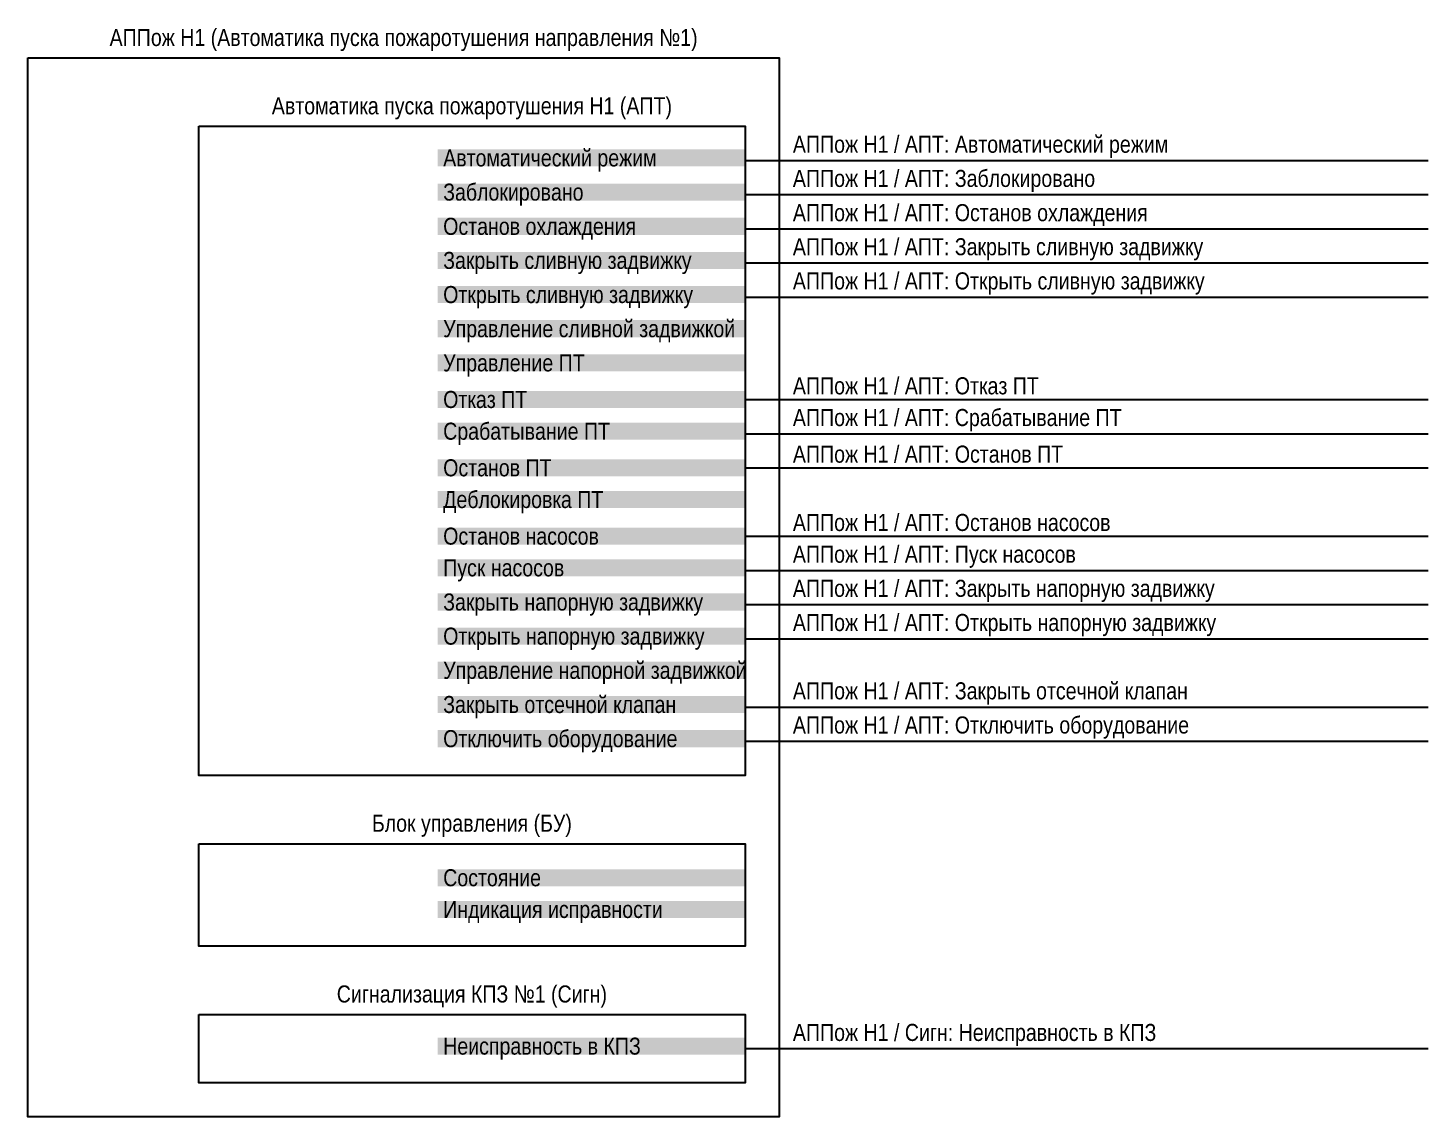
# Model space of a CAD drawing. Header units: millimetres. Extents: x -700 to 3725, y -920 to 4.
# Drawn here: x 0 to 205, y -155 to 4.4 of the extents above; entities that cross this region are included whole.
import ezdxf

# ---------------------------------------------------------------- set-up
doc = ezdxf.new("R2010")
doc.units = ezdxf.units.MM
for name, color, linetype, lineweight in [('Линии связи', 75, 'Continuous', 30), ('Основная', 7, 'Continuous', 30), ('Сигналы внутр.', 13, 'Continuous', 30)]:
    doc.layers.add(name, color=color, linetype=linetype, lineweight=lineweight)
doc.styles.add('Narrow', font='ARIALN.TTF')

msp = doc.modelspace()

# ---------------------------------------------------------------- linework, layer by layer
at = {"layer": 'Линии связи'}
for p, q in [((105, -15), (205, -15)), ((105, -20), (205, -20)), ((105, -25), (205, -25)), ((105, -30), (205, -30)), ((105, -35), (205, -35)), ((105, -50), (205, -50)), ((105, -55), (205, -55)), ((105, -60), (205, -60)), ((105, -70), (205, -70)), ((105, -75), (205, -75)), ((105, -80), (205, -80)), ((105, -85), (205, -85)), ((105, -95), (205, -95)), ((105, -100), (205, -100)), ((105, -145), (205, -145))]:
    msp.add_line(p, q, dxfattribs=at)
at = {"layer": 'Основная'}
for points in [[(0, 0), (110, 0), (110, -155), (0, -155), (0, 0)], [(25, -10), (105, -10), (105, -105), (25, -105), (25, -10)], [(25, -115), (105, -115), (105, -130), (25, -130), (25, -115)], [(25, -140), (105, -140), (105, -150), (25, -150), (25, -140)]]:
    msp.add_lwpolyline(points, close=True, dxfattribs=at)

# ---------------------------------------------------------------- texts
at = {"layer": 'Основная', "char_height": 2.5, "attachment_point": 8, "style": 'Narrow'}
for s, insert, width in [('АППож Н1 (Автоматика пуска пожаротушения направления №1)', (55, 1), 110), ('Автоматика пуска пожаротушения Н1 (АПТ)', (65, -9), 80), ('Блок управления (БУ)', (65, -114), 80), ('Сигнализация КПЗ №1 (Сигн)', (65, -139), 80)]:
    msp.add_mtext(s, dxfattribs=dict(at, insert=insert, width=width))
at = {"layer": 'Основная', "char_height": 2.5, "width": 45, "attachment_point": 4, "style": 'Narrow', "bg_fill": 1, "box_fill_scale": 1, "bg_fill_color": 9}
for s, insert in [(' Автоматический режим', (60, -15)), (' Заблокировано', (60, -20)), (' Останов охлаждения', (60, -25)), (' Закрыть сливную задвижку', (60, -30)), (' Открыть сливную задвижку', (60, -35)), (' Управление сливной задвижкой', (60, -40)), (' Управление ПТ', (60, -45)), (' Отказ ПТ', (60, -50)), (' Срабатывание ПТ', (60, -55)), (' Останов ПТ', (60, -60)), (' Деблокировка ПТ', (60, -65)), (' Останов насосов', (60, -70)), (' Пуск насосов', (60, -75)), (' Закрыть напорную задвижку', (60, -80)), (' Открыть напорную задвижку', (60, -85)), (' Управление напорной задвижкой', (60, -90)), (' Закрыть отсечной клапан', (60, -95)), (' Отключить оборудование', (60, -100)), (' Состояние', (60, -120)), (' Индикация исправности', (60, -125)), (' Неисправность в КПЗ', (60, -145))]:
    msp.add_mtext(s, dxfattribs=dict(at, insert=insert))
at = {"layer": 'Сигналы внутр.', "char_height": 2.5, "width": 100, "attachment_point": 4, "style": 'Narrow'}
for s, insert in [('АППож Н1 / АПТ: Автоматический режим', (112, -13)), ('АППож Н1 / АПТ: Заблокировано', (112, -18)), ('АППож Н1 / АПТ: Останов охлаждения', (112, -23)), ('АППож Н1 / АПТ: Закрыть сливную задвижку', (112, -28)), ('АППож Н1 / АПТ: Открыть сливную задвижку', (112, -33)), ('АППож Н1 / АПТ: Отказ ПТ', (112, -48)), ('АППож Н1 / АПТ: Срабатывание ПТ', (112, -53)), ('АППож Н1 / АПТ: Останов ПТ', (112, -58)), ('АППож Н1 / АПТ: Останов насосов', (112, -68)), ('АППож Н1 / АПТ: Пуск насосов', (112, -73)), ('АППож Н1 / АПТ: Закрыть напорную задвижку', (112, -78)), ('АППож Н1 / АПТ: Открыть напорную задвижку', (112, -83)), ('АППож Н1 / АПТ: Закрыть отсечной клапан', (112, -93)), ('АППож Н1 / АПТ: Отключить оборудование', (112, -98)), ('АППож Н1 / Сигн: Неисправность в КПЗ', (112, -143))]:
    msp.add_mtext(s, dxfattribs=dict(at, insert=insert))

doc.saveas('drawing.dxf')
